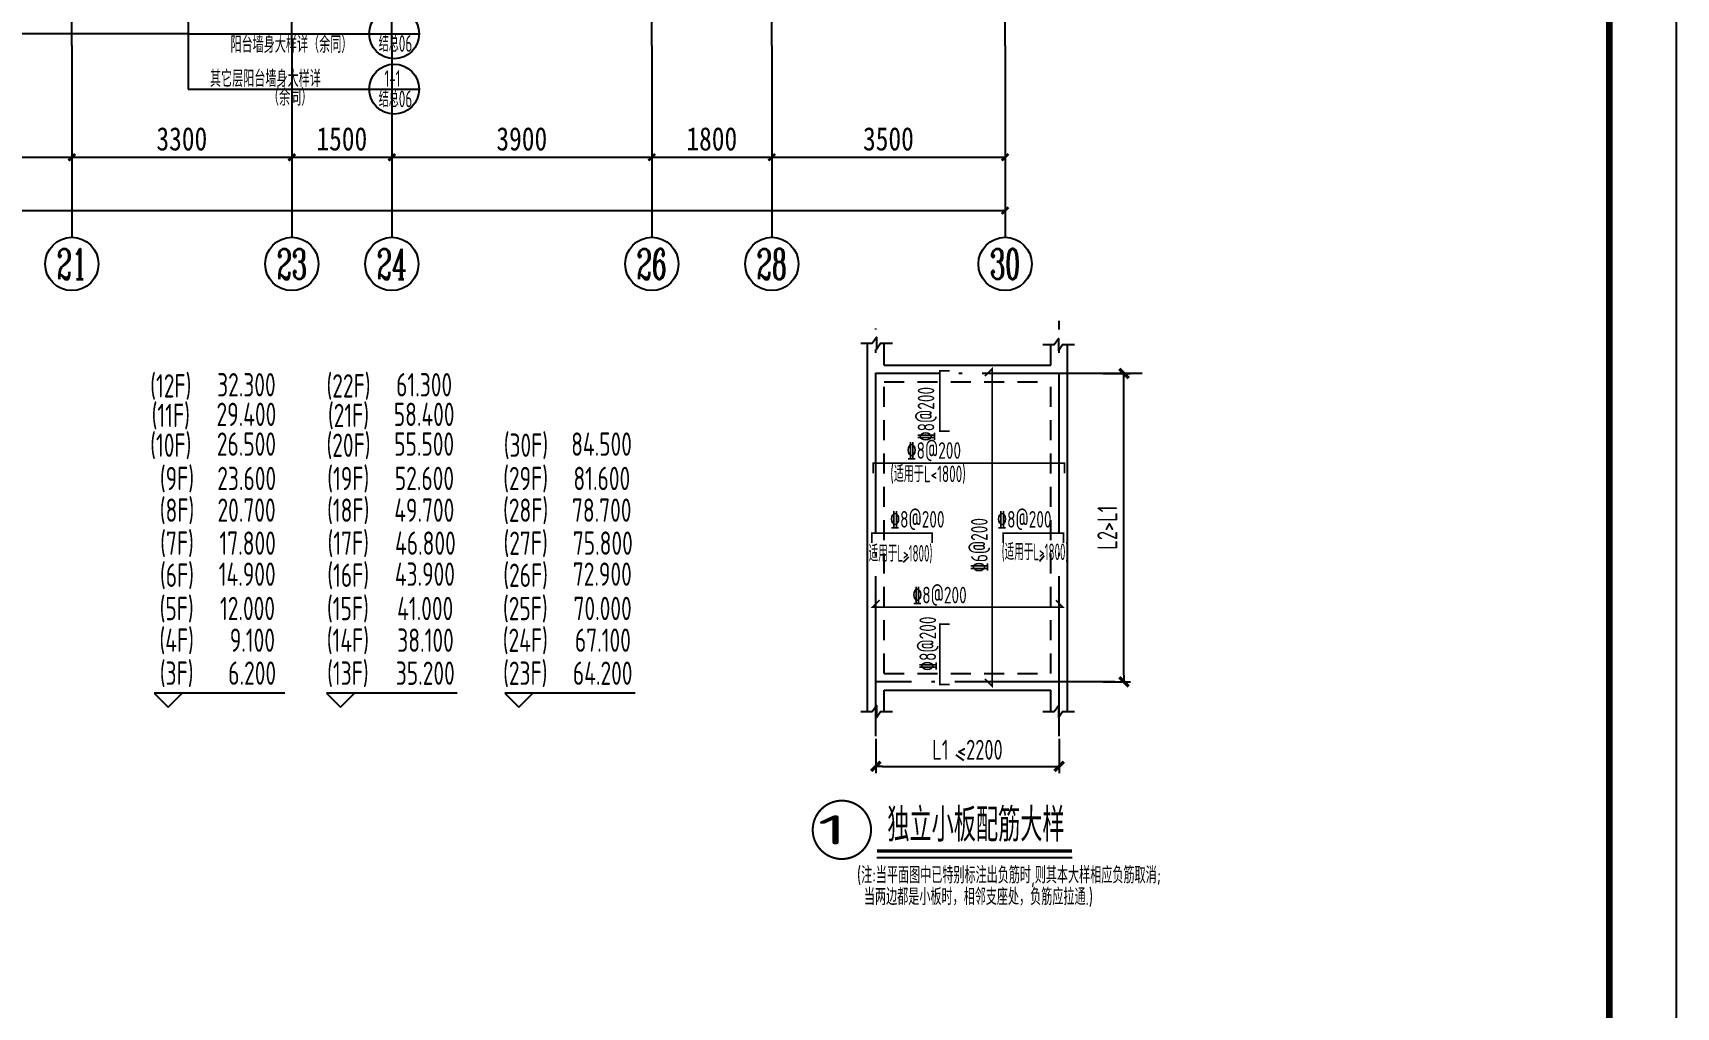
# Model space of a CAD drawing. Extents: x -144902 to 588294, y -160863 to 65494.
# Drawn here: x 206370 to 231021, y -43434 to -28821 of the extents above; entities that cross this region are included whole.
import ezdxf
from ezdxf.enums import TextEntityAlignment as Align

# ---------------------------------------------------------------- set-up
doc = ezdxf.new("R2010")
doc.units = 0
doc.header["$LTSCALE"] = 100
for name, pattern in [('3', [5, 3, -2]), ('ACAD_ISO04W100', [30.5, 24, -3, 0.5, -3]), ('CONTINOUS', [0])]:
    doc.linetypes.add(name, pattern=pattern)
doc.layers.get('0').update_dxf_attribs({"linetype": 'CONTINUOUS'})
doc.layers.get('Defpoints').update_dxf_attribs({"linetype": 'CONTINUOUS'})
for name, color, linetype in [('1111$0$DIM', 3, 'CONTINUOUS'), ('1111$0$DMARK', 7, 'CONTINUOUS'), ('1111$0$TEXT', 130, 'CONTINUOUS'), ('1111$0$支座钢筋标注', 7, 'CONTINUOUS'), ('1111$0$梁__实线', 4, 'CONTINUOUS'), ('1508', 2, 'CONTINUOUS'), ('20000', 7, 'CONTINUOUS'), ('AXIS', 3, 'CONTINUOUS'), ('AXIS_TEXT', 7, 'CONTINUOUS'), ('b板标注', 6, 'CONTINUOUS'), ('DOTE', 253, 'ACAD_ISO04W100'), ('PUB_DIM', 3, 'CONTINUOUS'), ('tk', 7, 'CONTINUOUS'), ('梁__虚线', 106, '3'), ('索引', 7, 'CONTINUOUS')]:
    doc.layers.add(name, color=color, linetype=linetype)
doc.layers.add('REIN', color=6, linetype='CONTINUOUS', lineweight=18)
doc.styles.add('1111$0$TSSD_DIMENSION', font='Tssdeng.shx', dxfattribs={"width": 0.7, "bigfont": 'tssdchn.shx'})
doc.styles.add('_HZTXT', font='complex.shx', dxfattribs={"width": 0.7, "bigfont": 'tssdchn.shx'})
doc.styles.add('COMP', font='tssdeng.shx', dxfattribs={"width": 0.7, "bigfont": 'tssdchn.shx'})
doc.styles.add('COMPLEX', font='COMPLEX')
doc.styles.add('DIM_FONT', font='SIMHEI.TTF', dxfattribs={"width": 0.8})
doc.styles.get("Standard").update_dxf_attribs({"font": 'tssdeng.shx', "width": 0.7, "bigfont": 'tssdchn.shx'})
doc.dimstyles.new('1111$0$TSSD_100_100', dxfattribs={"dimtxt": 300, "dimasz": 100, "dimexe": 100, "dimexo": 250, "dimgap": 100, "dimtad": 1, "dimdec": 0, "dimzin": 0, "dimdsep": 46, "dimtxsty": '1111$0$TSSD_DIMENSION', "dimblk": '1111$0$_TSDBK', "dimcen": 0, "dimdle": 100, "dimclrt": 255, "dimadec": 0, "dimazin": 0, "dimtfac": 1, "dimtdec": 0, "dimtix": 1, "dimtmove": 2, "dimatfit": 3, "dimldrblk": '1111$0$_TSDBK', "dimfxl": 1, "dimtolj": 1, "dimtzin": 0, "dimarcsym": 0})
doc.dimstyles.new('_TCH_ARCH&&100', dxfattribs={"dimtxt": 350, "dimasz": 100, "dimexe": 250, "dimexo": 300, "dimgap": 100, "dimtad": 1, "dimdec": 0, "dimzin": 0, "dimdsep": 46, "dimtxsty": 'DIM_FONT', "dimblk": 'ARCHTICK', "dimcen": 0.09, "dimclrt": 7, "dimazin": 2, "dimtfac": 1, "dimtdec": 0, "dimtix": 1, "dimtmove": 2, "dimatfit": 3, "dimfxl": 1, "dimtolj": 1, "dimtzin": 0, "dimarcsym": 0})

# ---------------------------------------------------------------- blocks, each defined once
blk = doc.blocks.new('1111$0$_TSDBK')
blk.add_line((-1, 0), (0, 0))
at = {"const_width": 0.5}
blk.add_lwpolyline([(-0.7, -0.7), (0.7, 0.7)], dxfattribs=at)
blk = doc.blocks.new('*D51')
at = {"layer": '1111$0$DIM', "color": 0, "lineweight": -2}
for p, q in [((274192, 82481), (274192, 81968)), ((276942, 82481), (276942, 81968)), ((274292, 82068), (276842, 82068))]:
    blk.add_line(p, q, dxfattribs=at)
at = {"layer": 'Defpoints', "color": 0}
for p in [(274192, 82731), (276942, 82731), (276942, 82068)]:
    blk.add_point(p, dxfattribs=at)
at = {"layer": '1111$0$DIM', "color": 0, "lineweight": -2, "xscale": 100, "yscale": 100, "zscale": 100, "rotation": 180}
blk.add_blockref('1111$0$_TSDBK', (274192, 82068), dxfattribs=at)
at = {"layer": '1111$0$DIM', "color": 0, "lineweight": -2, "xscale": 100, "yscale": 100, "zscale": 100}
blk.add_blockref('1111$0$_TSDBK', (276942, 82068), dxfattribs=at)
at = {"layer": '1111$0$DIM', "color": 255, "insert": (275567, 82318), "char_height": 300, "attachment_point": 5, "style": '1111$0$TSSD_DIMENSION'}
blk.add_mtext('\\A1;L1 <2200', dxfattribs=at)
blk = doc.blocks.new('*D52')
at = {"layer": '1111$0$DIM', "color": 0, "lineweight": -2}
for p, q in [((277599, 87963), (278015, 87963)), ((277915, 83438), (277915, 87863)), ((277599, 83338), (278015, 83338))]:
    blk.add_line(p, q, dxfattribs=at)
at = {"layer": 'Defpoints', "color": 0}
for p in [(277349, 87963), (277915, 87963), (277349, 83338)]:
    blk.add_point(p, dxfattribs=at)
at = {"layer": '1111$0$DIM', "color": 0, "lineweight": -2, "xscale": 100, "yscale": 100, "zscale": 100}
for p, rotation in [((277915, 87963), 90), ((277915, 83338), 270)]:
    blk.add_blockref('1111$0$_TSDBK', p, dxfattribs=dict(at, rotation=rotation))
at = {"layer": '1111$0$DIM', "color": 255, "insert": (277665, 85650), "char_height": 300, "attachment_point": 5, "rotation": 90, "style": '1111$0$TSSD_DIMENSION'}
blk.add_mtext('\\A1;L2>L1', dxfattribs=at)
blk = doc.blocks.new('A1tk')
at = {"layer": 'tk', "color": 5}
blk.add_lwpolyline([(0, 0), (0, 59400), (84100, 59400), (84100, 0)], close=True, dxfattribs=at)
at = {"layer": 'tk', "const_width": 100}
blk.add_lwpolyline([(2500, 1000), (83100, 1000), (83100, 58400), (2500, 58400)], close=True, dxfattribs=at)
blk = doc.blocks.new('_ArchTick')
at = {"color": 0, "linetype": 'ByBlock', "const_width": 0.4}
blk.add_lwpolyline([(-0.5, -0.5), (0.5, 0.5)], dxfattribs=at)
blk = doc.blocks.new('*D1687')
at = {"layer": 'AXIS', "color": 0, "lineweight": -2}
for p, q in [((39661, 3375), (39661, 1750)), ((43161, 3375), (43161, 1750)), ((39661, 2000), (43161, 2000))]:
    blk.add_line(p, q, dxfattribs=at)
at = {"layer": 'Defpoints', "color": 0}
for p in [(39661, 3675), (43161, 3675), (43161, 2000)]:
    blk.add_point(p, dxfattribs=at)
at = {"layer": 'AXIS', "color": 0, "lineweight": -2, "xscale": 100, "yscale": 100, "zscale": 100, "rotation": 180}
blk.add_blockref('_ArchTick', (39661, 2000), dxfattribs=at)
at = {"layer": 'AXIS', "color": 0, "lineweight": -2, "xscale": 100, "yscale": 100, "zscale": 100}
blk.add_blockref('_ArchTick', (43161, 2000), dxfattribs=at)
at = {"layer": 'AXIS', "color": 7, "insert": (41411, 2275), "char_height": 350, "attachment_point": 5, "style": 'DIM_FONT'}
blk.add_mtext('\\A1;3500', dxfattribs=at)
blk = doc.blocks.new('*D1688')
at = {"layer": 'AXIS', "color": 0, "lineweight": -2}
for p, q in [((37861, 3375), (37861, 1750)), ((39661, 3375), (39661, 1750)), ((37861, 2000), (39661, 2000))]:
    blk.add_line(p, q, dxfattribs=at)
at = {"layer": 'Defpoints', "color": 0}
for p in [(37861, 3675), (39661, 3675), (39661, 2000)]:
    blk.add_point(p, dxfattribs=at)
at = {"layer": 'AXIS', "color": 0, "lineweight": -2, "xscale": 100, "yscale": 100, "zscale": 100, "rotation": 180}
blk.add_blockref('_ArchTick', (37861, 2000), dxfattribs=at)
at = {"layer": 'AXIS', "color": 0, "lineweight": -2, "xscale": 100, "yscale": 100, "zscale": 100}
blk.add_blockref('_ArchTick', (39661, 2000), dxfattribs=at)
at = {"layer": 'AXIS', "color": 7, "insert": (38761, 2275), "char_height": 350, "attachment_point": 5, "style": 'DIM_FONT'}
blk.add_mtext('\\A1;1800', dxfattribs=at)
blk = doc.blocks.new('*D1689')
at = {"layer": 'AXIS', "color": 0, "lineweight": -2}
for p, q in [((33961, 3375), (33961, 1750)), ((37861, 3375), (37861, 1750)), ((33961, 2000), (37861, 2000))]:
    blk.add_line(p, q, dxfattribs=at)
at = {"layer": 'Defpoints', "color": 0}
for p in [(33961, 3675), (37861, 3675), (37861, 2000)]:
    blk.add_point(p, dxfattribs=at)
at = {"layer": 'AXIS', "color": 0, "lineweight": -2, "xscale": 100, "yscale": 100, "zscale": 100, "rotation": 180}
blk.add_blockref('_ArchTick', (33961, 2000), dxfattribs=at)
at = {"layer": 'AXIS', "color": 0, "lineweight": -2, "xscale": 100, "yscale": 100, "zscale": 100}
blk.add_blockref('_ArchTick', (37861, 2000), dxfattribs=at)
at = {"layer": 'AXIS', "color": 7, "insert": (35911, 2275), "char_height": 350, "attachment_point": 5, "style": 'DIM_FONT'}
blk.add_mtext('\\A1;3900', dxfattribs=at)
blk = doc.blocks.new('*D1690')
at = {"layer": 'AXIS', "color": 0, "lineweight": -2}
for p, q in [((32461, 3375), (32461, 1750)), ((33961, 3375), (33961, 1750)), ((32461, 2000), (33961, 2000))]:
    blk.add_line(p, q, dxfattribs=at)
at = {"layer": 'Defpoints', "color": 0}
for p in [(32461, 3675), (33961, 3675), (33961, 2000)]:
    blk.add_point(p, dxfattribs=at)
at = {"layer": 'AXIS', "color": 0, "lineweight": -2, "xscale": 100, "yscale": 100, "zscale": 100, "rotation": 180}
blk.add_blockref('_ArchTick', (32461, 2000), dxfattribs=at)
at = {"layer": 'AXIS', "color": 0, "lineweight": -2, "xscale": 100, "yscale": 100, "zscale": 100}
blk.add_blockref('_ArchTick', (33961, 2000), dxfattribs=at)
at = {"layer": 'AXIS', "color": 7, "insert": (33211, 2275), "char_height": 350, "attachment_point": 5, "style": 'DIM_FONT'}
blk.add_mtext('\\A1;1500', dxfattribs=at)
blk = doc.blocks.new('*D1691')
at = {"layer": 'AXIS', "color": 0, "lineweight": -2}
for p, q in [((29161, 3375), (29161, 1750)), ((32461, 3375), (32461, 1750)), ((29161, 2000), (32461, 2000))]:
    blk.add_line(p, q, dxfattribs=at)
at = {"layer": 'Defpoints', "color": 0}
for p in [(29161, 3675), (32461, 3675), (32461, 2000)]:
    blk.add_point(p, dxfattribs=at)
at = {"layer": 'AXIS', "color": 0, "lineweight": -2, "xscale": 100, "yscale": 100, "zscale": 100, "rotation": 180}
blk.add_blockref('_ArchTick', (29161, 2000), dxfattribs=at)
at = {"layer": 'AXIS', "color": 0, "lineweight": -2, "xscale": 100, "yscale": 100, "zscale": 100}
blk.add_blockref('_ArchTick', (32461, 2000), dxfattribs=at)
at = {"layer": 'AXIS', "color": 7, "insert": (30811, 2275), "char_height": 350, "attachment_point": 5, "style": 'DIM_FONT'}
blk.add_mtext('\\A1;3300', dxfattribs=at)
blk = doc.blocks.new('*D1692')
at = {"layer": 'AXIS', "color": 0, "lineweight": -2}
for p, q in [((25561, 3375), (25561, 1750)), ((29161, 3375), (29161, 1750)), ((25561, 2000), (29161, 2000))]:
    blk.add_line(p, q, dxfattribs=at)
at = {"layer": 'Defpoints', "color": 0}
for p in [(25561, 3675), (29161, 3675), (29161, 2000)]:
    blk.add_point(p, dxfattribs=at)
at = {"layer": 'AXIS', "color": 0, "lineweight": -2, "xscale": 100, "yscale": 100, "zscale": 100, "rotation": 180}
blk.add_blockref('_ArchTick', (25561, 2000), dxfattribs=at)
at = {"layer": 'AXIS', "color": 0, "lineweight": -2, "xscale": 100, "yscale": 100, "zscale": 100}
blk.add_blockref('_ArchTick', (29161, 2000), dxfattribs=at)
at = {"layer": 'AXIS', "color": 7, "insert": (27361, 2275), "char_height": 350, "attachment_point": 5, "style": 'DIM_FONT'}
blk.add_mtext('\\A1;3600', dxfattribs=at)
blk = doc.blocks.new('*D1703')
at = {"layer": 'AXIS', "color": 0, "lineweight": -2}
for p, q in [((4061, 3375), (4061, 950)), ((43161, 3375), (43161, 950)), ((4061, 1200), (43161, 1200))]:
    blk.add_line(p, q, dxfattribs=at)
at = {"layer": 'Defpoints', "color": 0}
for p in [(4061, 3675, 0), (43161, 3675, 0), (43161, 1200)]:
    blk.add_point(p, dxfattribs=at)
at = {"layer": 'AXIS', "color": 0, "lineweight": -2, "xscale": 100, "yscale": 100, "zscale": 100, "rotation": 180}
blk.add_blockref('_ArchTick', (4061, 1200), dxfattribs=at)
at = {"layer": 'AXIS', "color": 0, "lineweight": -2, "xscale": 100, "yscale": 100, "zscale": 100}
blk.add_blockref('_ArchTick', (43161, 1200), dxfattribs=at)
at = {"layer": 'AXIS', "color": 7, "insert": (23611, 1475), "char_height": 350, "attachment_point": 5, "style": 'DIM_FONT'}
blk.add_mtext('\\A1;39100', dxfattribs=at)
blk = doc.blocks.new('_AXISO')
blk.add_circle((0, 0), 0.5)
at = {"layer": 'AXIS_TEXT', "style": 'COMPLEX', "width": 1.041667}
blk.add_attdef('A', text='', height=0.56, dxfattribs=at).set_placement((-0.25, -0.28), (0.25, -0.28), align=Align.FIT)
blk = doc.blocks.new('dlxb')
at = {"layer": '1111$0$DMARK'}
for points in [[(273967.8, 88415.1), (274137.7, 88415.1), (274200.2, 88505.1), (274200.2, 88325.1), (274262.7, 88415.1), (274441.1, 88415.1)], [(276699.8, 88396.4), (276869.7, 88396.4), (276932.2, 88486.4), (276932.2, 88306.4), (276994.7, 88396.4), (277173.2, 88396.4)], [(273967.8, 82890.7), (274137.7, 82890.7), (274200.2, 82980.7), (274200.2, 82800.7), (274262.7, 82890.7), (274441.1, 82890.7)], [(276699.8, 82890.7), (276869.7, 82890.7), (276932.2, 82980.7), (276932.2, 82800.7), (276994.7, 82890.7), (277173.2, 82890.7)]]:
    blk.add_lwpolyline(points, dxfattribs=at)
at = {"layer": '1111$0$TEXT'}
blk.add_line((274208.1, 80700.6), (277137.3, 80700.6), dxfattribs=at)
at = {"layer": '1111$0$TEXT', "const_width": 50}
blk.add_lwpolyline([(274208.1, 80800.6), (277137.3, 80800.6)], dxfattribs=at)
at = {"layer": '1111$0$支座钢筋标注'}
blk.add_line((275393.2, 82244.5), (275507.9, 82156.2), dxfattribs=at)
at = {"layer": '1111$0$梁__实线'}
for p, q in [((274067, 82890.7), (274067, 88415.1)), ((274317, 88087.5), (274317, 88415.1)), ((276817, 88087.5), (276817, 88396.4)), ((277067, 82890.7), (277067, 88396.4)), ((274317, 88087.5), (276817, 88087.5)), ((274317, 82890.7), (274317, 83212.5)), ((274317, 83212.5), (276817, 83212.5)), ((276817, 82890.7), (276817, 83212.5))]:
    blk.add_line(p, q, dxfattribs=at)
at = {"layer": '20000'}
for p, q in [((274682, 85206), (274604, 85126.7)), ((276717.3, 85226), (276646.3, 85139.8))]:
    blk.add_line(p, q, dxfattribs=at)
at = {"layer": 'b板标注', "const_width": 30.6}
blk.add_lwpolyline([(273245.7, 81117.3, 1), (274120.7, 81117.3, 1)], format="xyb", close=True, dxfattribs=at)
at = {"layer": 'DOTE'}
for p, q in [((276942, 82521.4), (276942, 88754.4)), ((274192, 82521.4), (274192, 88635.7)), ((278189.9, 87962.5), (274192, 87962.5)), ((277777.4, 83337.5), (274192, 83337.5))]:
    blk.add_line(p, q, dxfattribs=at)
at = {"layer": 'REIN', "color": 210, "const_width": 25}
for points in [[(275301.9, 88003.7), (275151.9, 88003.7), (275151.9, 87099.2), (275301.9, 87099.2)], [(275829.4, 83380.2), (275935.5, 83274.2), (275935.5, 88030.1), (275829.4, 87924)], [(277024.1, 86465.1), (277024.1, 86615.1), (274151.7, 86615.1), (274151.7, 86465.1)], [(275036, 85417.7), (275036, 85567.7), (274131.5, 85567.7), (274131.5, 85417.7)], [(277009.5, 85417.7), (277009.5, 85567.7), (276105, 85567.7), (276105, 85417.7)], [(274248.7, 84561.4), (274142.7, 84455.3), (277000.7, 84455.3), (276894.6, 84561.4)], [(275301.9, 83296.3), (275151.9, 83296.3), (275151.9, 84200.8), (275301.9, 84200.8)]]:
    blk.add_lwpolyline(points, dxfattribs=at)
at = {"layer": '梁__虚线'}
for p, q in [((274317, 87837.5), (276817, 87837.5)), ((274317, 83462.5), (274317, 87837.5)), ((276817, 83462.5), (276817, 87837.5)), ((274317, 83462.5), (276817, 83462.5))]:
    blk.add_line(p, q, dxfattribs=at)
at = {"layer": '1111$0$TEXT', "width": 0.7}
for s, p in [('(注:当平面图中已特别标注出负筋时,则其本大样相应负筋取消;', (273909.9, 80313.9)), ('当两边都是小板时，相邻支座处，负筋应拉通.)', (274013.8, 79988.5))]:
    blk.add_text(s, height=250, dxfattribs=at).set_placement(p)
at = {"layer": '1111$0$支座钢筋标注', "width": 0.7}
for s, p in [('%%1328@200', (275070.3, 86944)), ('%%1326@200', (275869.6, 84982.5)), ('%%1328@200', (275096.3, 83500.5))]:
    blk.add_text(s, height=250, rotation=90, dxfattribs=at).set_placement(p)
at = {"layer": '1111$0$支座钢筋标注'}
for s, width, p in [('%%1328@200', 0.7, (274653.9, 86682.1)), ('(适用于L<1800)', 0.6, (274408.9, 86331.8)), ('%%1328@200', 0.7, (274406.5, 85649.3)), ('%%1328@200', 0.7, (276011.4, 85649.3)), ('(适用于L>1800)', 0.5, (274040.8, 85139.5)), ('(适用于L>1800)', 0.5, (276080.9, 85162.1)), ('%%1328@200', 0.7, (274738.8, 84513.7))]:
    blk.add_text(s, height=250, dxfattribs=dict(at, width=width)).set_placement(p)
at = {"layer": 'b板标注', "width": 0.7}
blk.add_text('独立小板配筋大样', height=500, dxfattribs=at).set_placement((275694.1, 80941.2), align=Align.CENTER)
at = {"layer": 'b板标注', "style": 'COMP', "width": 2.888889}
blk.add_attdef('1', text='', height=437.5, dxfattribs=at).set_placement((273464.4, 80898.6), (273901.9, 80898.6), align=Align.FIT)
at = {"layer": '1111$0$DIM'}
for p1, p2, distance, text, picture, middle in [((277349.1, 83337.5), (277349.1, 87962.5), -566.1, 'L2>L1', '*D52', (277665.1, 85650)), ((274192, 82730.7), (276942, 82730.7), -662.3, 'L1 <2200', '*D51', (275567, 82318.3))]:
    dim = blk.add_aligned_dim(p1=p1, p2=p2, distance=distance, text=text, dimstyle='1111$0$TSSD_100_100', dxfattribs=at)
    dim.commit()
    dim.dimension.update_dxf_attribs({"geometry": picture, "text_midpoint": middle})
blk = doc.blocks.new('2012122621245179')
at = {"layer": 'AXIS'}
for p, q in [((29161.4, 3675, 0), (29161.4, 800, 0)), ((32461.4, 3675, 0), (32461.4, 800, 0)), ((33961.4, 3675, 0), (33961.4, 800, 0)), ((37861.4, 3675, 0), (37861.4, 800, 0)), ((39661.4, 3675, 0), (39661.4, 800, 0)), ((43161.4, 3675, 0), (43161.4, 800, 0))]:
    blk.add_line(p, q, dxfattribs=at)
at = {"layer": 'DOTE'}
for p, q in [((33961.4, 3675, 0), (33961.4, 23075, 0)), ((43161.4, 3675, 0), (43161.4, 23075, 0)), ((37861.4, 3675, 0), (37861.4, 16475, 0)), ((39661.4, 3675, 0), (39661.4, 15175, 0)), ((29161.4, 3675, 0), (29161.4, 11875, 0)), ((32461.4, 3675, 0), (32461.4, 11875, 0))]:
    blk.add_line(p, q, dxfattribs=at)
at = {"layer": 'AXIS'}
ref = blk.add_blockref('_AXISO', (29161.4, 400, 0), dxfattribs=dict(at, xscale=800, yscale=800, zscale=800))
ref.add_attrib('A', '21', dxfattribs={"layer": 'AXIS_TEXT', "height": 452.55, "style": '_HZTXT', "width": 0.724138}).set_placement((28935.1, 173.7, 0), (29387.6, 173.7, 0), align=Align.FIT)
ref = blk.add_blockref('_AXISO', (32461.4, 400, 0), dxfattribs=dict(at, xscale=800, yscale=800, zscale=800))
ref.add_attrib('A', '23', dxfattribs={"layer": 'AXIS_TEXT', "height": 452.55, "style": '_HZTXT', "width": 0.617647}).set_placement((32235.1, 173.7, 0), (32687.6, 173.7, 0), align=Align.FIT)
ref = blk.add_blockref('_AXISO', (33961.4, 400, 0), dxfattribs=dict(at, xscale=800, yscale=800, zscale=800))
ref.add_attrib('A', '24', dxfattribs={"layer": 'AXIS_TEXT', "height": 452.55, "style": '_HZTXT', "width": 0.583333}).set_placement((33735.1, 173.7, 0), (34187.6, 173.7, 0), align=Align.FIT)
ref = blk.add_blockref('_AXISO', (37861.4, 400, 0), dxfattribs=dict(at, xscale=800, yscale=800, zscale=800))
ref.add_attrib('A', '26', dxfattribs={"layer": 'AXIS_TEXT', "height": 452.55, "style": '_HZTXT', "width": 0.617647}).set_placement((37635.1, 173.7, 0), (38087.6, 173.7, 0), align=Align.FIT)
ref = blk.add_blockref('_AXISO', (39661.4, 400, 0), dxfattribs=dict(at, xscale=800, yscale=800, zscale=800))
ref.add_attrib('A', '28', dxfattribs={"layer": 'AXIS_TEXT', "height": 452.55, "style": '_HZTXT', "width": 0.617647}).set_placement((39435.1, 173.7, 0), (39887.6, 173.7, 0), align=Align.FIT)
ref = blk.add_blockref('_AXISO', (43161.4, 400, 0), dxfattribs=dict(at, xscale=800, yscale=800, zscale=800))
ref.add_attrib('A', '30', dxfattribs={"layer": 'AXIS_TEXT', "height": 452.55, "style": '_HZTXT', "width": 0.636364}).set_placement((42935.1, 173.7, 0), (43387.6, 173.7, 0), align=Align.FIT)
for p1, p2, distance, picture, middle in [((4061.4, 3675, 0), (43161.4, 3675, 0), -2475, '*D1703', (23611.4, 1475, 0)), ((25561.4, 3675, 0), (29161.4, 3675, 0), -1675, '*D1692', (27361.4, 2275, 0)), ((29161.4, 3675, 0), (32461.4, 3675, 0), -1675, '*D1691', (30811.4, 2275, 0)), ((32461.4, 3675, 0), (33961.4, 3675, 0), -1675, '*D1690', (33211.4, 2275, 0)), ((33961.4, 3675, 0), (37861.4, 3675, 0), -1675, '*D1689', (35911.4, 2275, 0)), ((37861.4, 3675, 0), (39661.4, 3675, 0), -1675, '*D1688', (38761.4, 2275, 0)), ((39661.4, 3675, 0), (43161.4, 3675, 0), -1675, '*D1687', (41411.4, 2275, 0))]:
    dim = blk.add_aligned_dim(p1=p1, p2=p2, distance=distance, dimstyle='_TCH_ARCH&&100', dxfattribs=at)
    dim.commit()
    dim.dimension.update_dxf_attribs({"geometry": picture, "text_midpoint": middle})

msp = doc.modelspace()

# ---------------------------------------------------------------- linework, layer by layer
at = {"color": 6}
for centre in [(211790.229, -28833.416), (211790.229, -29664.193)]:
    msp.add_circle(centre, 375, dxfattribs=at)
at = {"layer": 'PUB_DIM', "linetype": 'CONTINOUS'}
for p, q in [((208191.503, -38724.3), (208401.503, -38934.3)), ((208401.503, -38934.3), (208611.503, -38724.3)), ((210777.279, -38724.3), (210987.279, -38934.3)), ((210987.279, -38934.3), (211197.279, -38724.3)), ((213448.302, -38724.3), (213658.302, -38934.3)), ((213658.302, -38934.3), (213868.302, -38724.3))]:
    msp.add_line(p, q, dxfattribs=at)
at = {"layer": 'PUB_DIM'}
for p, q in [((210149.579, -38724.3), (208191.503, -38724.3)), ((212735.354, -38724.3), (210777.279, -38724.3)), ((215406.377, -38724.3), (213448.302, -38724.3))]:
    msp.add_line(p, q, dxfattribs=at)
at = {"layer": '索引', "color": 6, "ltscale": 5}
for p, q in [((208697.687, -27978.55), (208697.687, -29664.193)), ((208697.687, -28833.416), (205235.924, -28833.416)), ((208697.687, -28833.416), (212165.229, -28833.416)), ((208697.687, -29664.193), (212165.229, -29664.193))]:
    msp.add_line(p, q, dxfattribs=at)

# ---------------------------------------------------------------- block references
at = {"layer": '1508', "rotation": 270}
msp.add_blockref('A1tk', (171621.217, -844.592), dxfattribs=at)
at = {"layer": 'AXIS'}
msp.add_blockref('2012122621245179', (177793.818, -32687.227), dxfattribs=at)
at = {"layer": '梁__虚线'}
msp.add_blockref('dlxb', (-55176.707, -121891.879), dxfattribs=at)

# ---------------------------------------------------------------- texts
at = {"layer": 'b板标注', "style": 'COMP', "width": 2.888889}
msp.add_attdef('1', text='1', height=437.5, dxfattribs=at).set_placement((218144.316, -40994.363), (218581.816, -40994.363), align=Align.FIT)
at = {"layer": 'PUB_DIM', "width": 0.7}
for s, p in [('(12F)', (208439.203, -34114.018)), ('32.300', (209573.617, -34098.402)), ('(22F)', (211105.36, -34114.018)), ('61.300', (212239.774, -34098.402)), ('(11F)', (208439.203, -34557.525)), ('29.400', (209573.617, -34541.908)), ('(21F)', (211105.36, -34557.525)), ('58.400', (212239.774, -34541.908)), ('(10F)', (208439.203, -35004.271)), ('26.500', (209573.617, -34988.654)), ('(20F)', (211105.36, -35004.271)), ('55.500', (212239.774, -34988.654)), ('(30F)', (213766.558, -35004.271)), ('84.500', (214900.972, -34988.654)), ('(9F)', (208532.363, -35503.626)), ('23.600', (209577.978, -35503.626)), ('(19F)', (211101.033, -35503.626)), ('52.600', (212244.135, -35503.626)), ('(29F)', (213762.231, -35503.626)), ('81.600', (214905.333, -35503.626)), ('(8F)', (208532.363, -35979.206)), ('20.700', (209576.128, -35979.206)), ('(18F)', (211101.033, -35979.206)), ('49.700', (212242.286, -35979.206)), ('(28F)', (213762.231, -35979.206)), ('78.700', (214903.483, -35979.206)), ('(7F)', (208532.363, -36473.811)), ('17.800', (209592.613, -36473.811)), ('(17F)', (211101.033, -36473.811)), ('46.800', (212258.771, -36473.811)), ('(27F)', (213762.231, -36473.811)), ('75.800', (214919.968, -36473.811)), ('(6F)', (208531.983, -36954.813)), ('14.900', (209585.374, -36939.196)), ('(16F)', (211100.653, -36954.813)), ('43.900', (212251.531, -36939.196)), ('(26F)', (213761.851, -36954.813)), ('72.900', (214912.728, -36939.196)), ('(5F)', (208527.277, -37454.168)), ('12.000', (209589.734, -37454.168)), ('(15F)', (211095.947, -37454.168)), ('41.000', (212255.892, -37454.168)), ('(25F)', (213757.145, -37454.168)), ('70.000', (214917.089, -37454.168)), ('(4F)', (208527.277, -37929.748)), ('9.100', (209663.253, -37929.748)), ('(14F)', (211095.947, -37929.748)), ('38.100', (212260.653, -37929.748)), ('(24F)', (213757.145, -37929.748)), ('67.100', (214921.851, -37929.748)), ('(3F)', (208527.277, -38424.353)), ('6.200', (209659.64, -38424.353)), ('(13F)', (211095.947, -38424.353)), ('35.200', (212257.04, -38424.353)), ('(23F)', (213757.145, -38424.353)), ('64.200', (214918.238, -38424.353))]:
    msp.add_text(s, height=350, rotation=0, dxfattribs=at).set_placement(p, align=Align.MIDDLE)
at = {"layer": '索引', "color": 6, "ltscale": 5}
for s, width, p in [('阳台墙身大样详（余同）', 0.7, (209334.63, -29120.265)), ('结总06', 0.6, (211559.415, -29105.252)), ('其它层阳台墙身大样详', 0.7, (209027.159, -29632.325)), ('1-1', 0.6, (211644.187, -29629.479)), ('（余同）', 0.7, (209897.123, -29911.351)), ('结总06', 0.6, (211559.415, -29936.03))]:
    msp.add_text(s, height=250, dxfattribs=dict(at, width=width)).set_placement(p)

doc.saveas('drawing.dxf')
